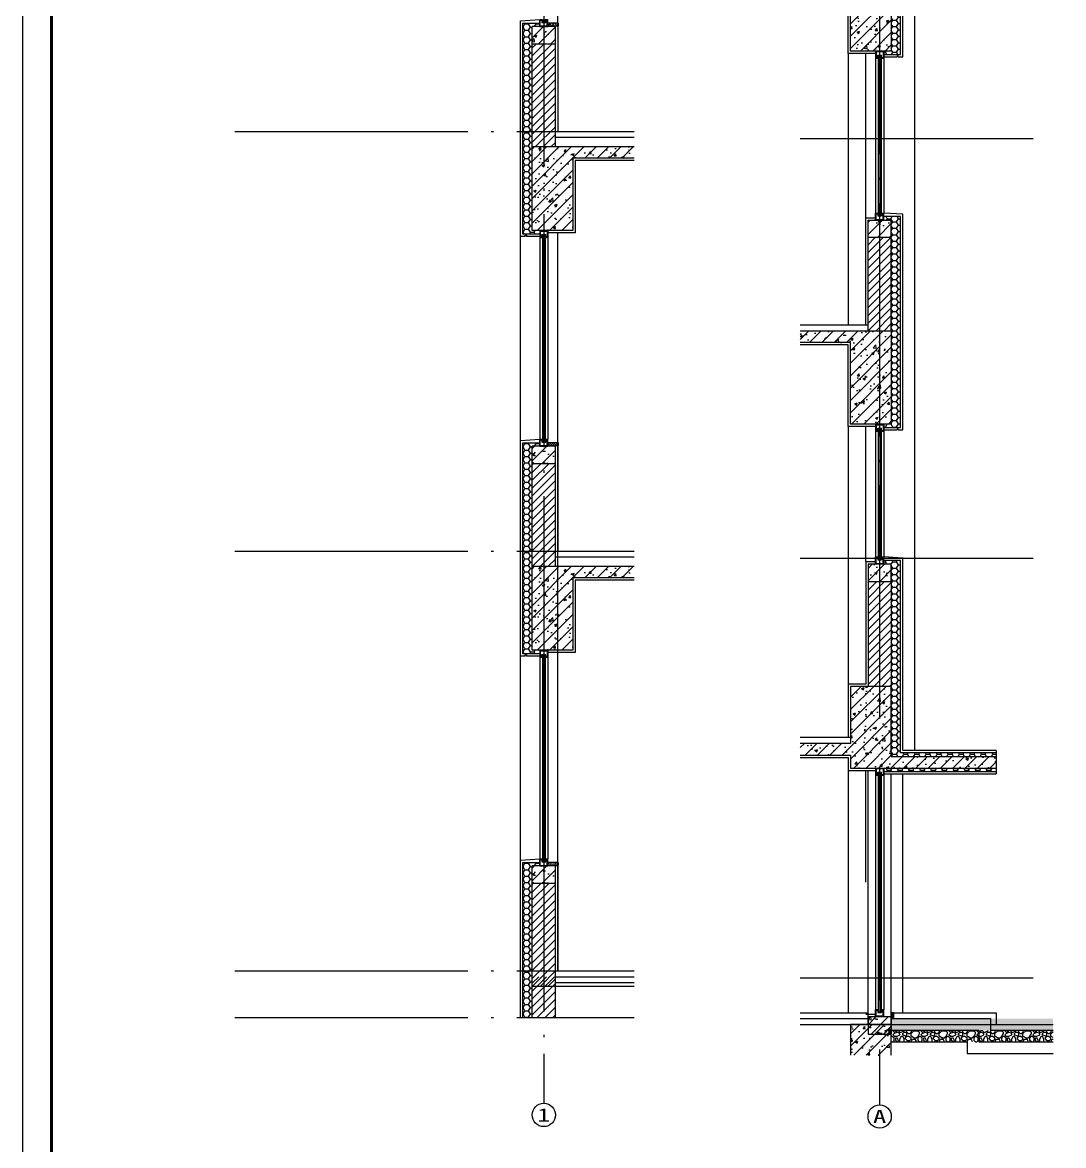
# Model space of a CAD drawing. Extents: x 39238 to 748440, y -374049 to 522939.
# Drawn here: x 718740 to 727673, y 216929 to 226562 of the extents above; entities that cross this region are included whole.
import ezdxf
from ezdxf.enums import TextEntityAlignment as Align

# ---------------------------------------------------------------- set-up
doc = ezdxf.new("R2010")
doc.units = 0
doc.header["$LTSCALE"] = 1000
doc.header["$MEASUREMENT"] = 0
doc.linetypes.add('DOTE', pattern=[2.42, 2, -0.2, 0.02, -0.2])
for name, color, linetype in [('AXIS', 3, 'Continuous'), ('AXIS_TEXT', 7, 'Continuous'), ('COLUMN', 9, 'Continuous'), ('DOTE', 1, 'DOTE'), ('Glass(玻璃)', 134, 'Continuous'), ('LINE_LOOK(看线)', 215, 'Continuous'), ('PUB_HATCH', 8, 'Continuous'), ('PUB_HATCH(详图填充)', 251, 'Continuous'), ('PUB_TITLE', 7, 'Continuous'), ('S_SURFACE(面层)', 62, 'Continuous'), ('Steel(金属)', 151, 'Continuous'), ('WALL', 2, 'Continuous'), ('大样粉刷线', 43, 'Continuous')]:
    doc.layers.add(name, color=color, linetype=linetype)
doc.styles.add('-宋体', font='', dxfattribs={"width": 0.8})
doc.styles.add('COMPLEX', font='COMPLEX')
doc.styles.get('-宋体').set_extended_font_data('SimSun')
pattern_1 = [(45, (853829.34, 383663.586), (-53.033009, 53.033009), []), (50, (853829.34, 383663.59), (215.17805, -18.82564), [22.5, -247.5]), (355, (853829.34, 383663.59), (-41.6254, 225.65764), [18, -198]), (100.4514, (853847.27, 383662.02), (173.55281, 206.83186), [19.12206, -210.34263]), (46.1842, (853829.34, 383723.59), (320.1723, -49.6557), [33.75, -371.25]), (96.6356, (853856.02, 383719.45), (280.3988, 292.23536), [28.6831, -315.5139]), (351.1842, (853829.34, 383723.6), (280.3986, 292.2356), [27, -297]), (21, (853859.34, 383708.59), (179.07212, -120.78567), [22.5, -247.5]), (326, (853859.34, 383708.59), (72.9946, 217.54501), [18, -198]), (71.4514, (853874.26, 383698.52), (252.06679, 96.75915), [19.12206, -210.34263]), (37.5, (853829.34, 383663.586), (3.647957, 99.868156), [0, -195.6, 0, -201, 0, -198.75]), (7.5, (853829.34, 383663.59), (78.92086, 118.323514), [0, -114.6, 0, -191.1, 0, -75.75]), (327.5, (853762.44, 383663.586), (160.14673, -6.76646), [0, -75, 0, -234, 0, -310.5]), (317.5, (853732.44, 383663.59), (174.95585, 30.03149), [0, -97.5, 0, -155.4, 0, -220.5])]
pattern_2 = [(45, (828220.775, 380425.61), (-53.03301, 53.03301), []), (50, (828220.78, 380425.61), (215.17805, -18.82564), [22.5, -247.5]), (355, (828220.78, 380425.6), (-41.6254, 225.65764), [18, -198]), (100.4514, (828238.7, 380424.04), (173.55281, 206.83186), [19.12206, -210.34263]), (46.1842, (828220.78, 380485.6), (320.1723, -49.6557), [33.75, -371.25]), (96.6356, (828247.46, 380481.47), (280.3988, 292.23536), [28.6831, -315.5139]), (351.1842, (828220.78, 380485.6), (280.3986, 292.2356), [27, -297]), (21, (828250.78, 380470.61), (179.07212, -120.78567), [22.5, -247.5]), (326, (828250.78, 380470.6), (72.9946, 217.54501), [18, -198]), (71.4514, (828265.7, 380460.55), (252.06679, 96.75915), [19.12206, -210.34263]), (37.5, (828220.775, 380425.61), (3.647957, 99.868156), [0, -195.6, 0, -201, 0, -198.75]), (7.5, (828220.78, 380425.61), (78.92086, 118.323514), [0, -114.6, 0, -191.1, 0, -75.75]), (327.5, (828153.875, 380425.61), (160.14673, -6.76646), [0, -75, 0, -234, 0, -310.5]), (317.5, (828123.88, 380425.61), (174.95585, 30.03149), [0, -97.5, 0, -155.4, 0, -220.5])]
pattern_3 = [(45, (828220.775, 380425.61), (-33.67596, 33.67596), [])]
pattern_4 = [(0, (828220.775, 380425.61), (47.625, 27.4963), [31.75, -63.5]), (120, (828220.775, 380425.61), (-47.6249943, 27.49631), [31.75, -63.5]), (60, (828220.775, 380425.61), (5.7e-06, 54.99261), [-63.5, 31.75])]

# ---------------------------------------------------------------- blocks, each defined once
blk = doc.blocks.new('A$C7CEB24DC')
at = {"layer": 'Steel(金属)'}
for p, q in [((-12, 60), (-35, 60)), ((-35, 0), (-35, 60)), ((35, 0), (-35, 0)), ((-17, 55), (-30, 55)), ((-30, 5), (-30, 55)), ((30, 5), (-30, 5)), ((-17, 55), (-17, 35)), ((17, 35), (-17, 35)), ((-12, 60), (-12, 40)), ((12, 40), (-12, 40)), ((12, 60), (12, 40)), ((35, 60), (12, 60)), ((17, 55), (17, 35)), ((30, 55), (17, 55)), ((30, 5), (30, 55)), ((35, 0), (35, 60))]:
    blk.add_line(p, q, dxfattribs=at)
blk = doc.blocks.new('dfgrzsr')
at = {"layer": 'PUB_HATCH(详图填充)'}
h = blk.add_hatch(dxfattribs=at)
h.set_pattern_fill('天然石材', color=256, scale=5, style=0)
h.set_pattern_definition([(45, (15, 8.976), (-17.6776766, 17.6776766), []), (45, (23.694, 0), (-17.6776766, 17.6776766), [9.868425, -5.6391])])
h.paths.add_polyline_path([(238306.6, -446659, 0.414214), (238311.6, -446654), (238311.6, -446639, 0.414214), (238306.6, -446634), (238221.6, -446634), (238221.6, -446659)])
at = {"layer": 'WALL'}
for p, q in [((238306.6, -446634), (238221.6, -446634)), ((238221.6, -446634), (238221.6, -446659)), ((238221.6, -446659), (238306.6, -446659)), ((238311.6, -446654), (238311.6, -446639))]:
    blk.add_line(p, q, dxfattribs=at)
for centre, start, end in [((238306.6, -446639), 0, 90), ((238306.6, -446654), 270, 0)]:
    blk.add_arc(centre, 5, start, end, dxfattribs=at)
blk = doc.blocks.new('_AXISO')
blk.add_circle((0, 0), 0.5)
at = {"layer": 'AXIS_TEXT', "style": 'COMPLEX', "width": 1.041667}
blk.add_attdef('A', text='', height=0.56, dxfattribs=at).set_placement((-0.25, -0.28), (0.25, -0.28), align=Align.FIT)

msp = doc.modelspace()

# ---------------------------------------------------------------- hatches: boundary and pattern name
at = {"layer": 'PUB_HATCH'}
msp.add_hatch(color=256, dxfattribs=at).paths.add_polyline_path([(726215.3, 218017.1), (726215.3, 218067.1), (726195.3, 218067.1), (726195.3, 218017.1)])
at = {"layer": 'PUB_HATCH(详图填充)'}
h = msp.add_hatch(dxfattribs=at)
h.set_pattern_fill('HONEY', color=256, scale=20, style=0)
h.set_pattern_definition([(0, (828220.775, 379625.61), (47.625, 27.4963), [31.75, -63.5]), (120, (828220.775, 379625.61), (-47.6249943, 27.49631), [31.75, -63.5]), (60, (828220.775, 379625.61), (5.7e-06, 54.99261), [-63.5, 31.75])])
h.paths.add_polyline_path([(726195.3, 227117.1), (726195.3, 226317.1), (726130.3, 226317.1), (726130.3, 226287.1), (726275.3, 226287.1), (726275.3, 228097.1), (726130.3, 228097.1), (726130.3, 228067.1), (726195.3, 228067.1), (726195.3, 227917.1)])
h = msp.add_hatch(dxfattribs=at)
h.set_pattern_fill('钢筋混凝土', color=256, scale=30, style=0)
h.set_pattern_definition([(45, (828220.775, 379625.61), (-53.03301, 53.03301), []), (50, (828220.78, 379625.61), (215.17805, -18.82564), [22.5, -247.5]), (355, (828220.78, 379625.6), (-41.6254, 225.65764), [18, -198]), (100.4514, (828238.7, 379624.04), (173.55281, 206.83186), [19.12206, -210.34263]), (46.1842, (828220.78, 379685.6), (320.1723, -49.6557), [33.75, -371.25]), (96.6356, (828247.46, 379681.47), (280.3988, 292.23536), [28.6831, -315.5139]), (351.1842, (828220.78, 379685.6), (280.3986, 292.2356), [27, -297]), (21, (828250.78, 379670.61), (179.07212, -120.78567), [22.5, -247.5]), (326, (828250.78, 379670.6), (72.9946, 217.54501), [18, -198]), (71.4514, (828265.7, 379660.55), (252.0668, 96.75915), [19.12206, -210.34263]), (37.5, (828220.775, 379625.61), (3.647957, 99.868156), [0, -195.6, 0, -201, 0, -198.75]), (7.5, (828220.78, 379625.61), (78.92086, 118.323514), [0, -114.6, 0, -191.1, 0, -75.75]), (327.5, (828153.875, 379625.61), (160.14673, -6.76646), [0, -75, 0, -234, 0, -310.5]), (317.5, (828123.88, 379625.61), (174.95585, 30.0315), [0, -97.5, 0, -155.4, 0, -220.5])])
h.paths.add_polyline_path([(726195.3, 227117.1), (725413.3, 227117.1), (725413.3, 227017.1), (725845.3, 227017.1), (725845.3, 226317.1), (726195.3, 226317.1)])
h = msp.add_hatch(dxfattribs=at)
h.set_pattern_fill('HONEY', color=256, scale=20, style=0)
h.set_pattern_definition([(0, (853829.34, 383663.586), (47.625, 27.4963), [31.75, -63.5]), (120, (853829.34, 383663.586), (-47.6249943, 27.49631), [31.75, -63.5]), (60, (853829.34, 383663.586), (5.7e-06, 54.99261), [-63.5, 31.75])])
h.paths.add_polyline_path([(723113.4, 225497.1), (723113.4, 225627.1), (723033.4, 225627.1), (723033.4, 224747.1), (723178.4, 224747.1), (723178.4, 224777.1), (723113.4, 224777.1)])
h.paths.add_polyline_path([(723113.4, 226377.1), (723113.4, 226527.1), (723178.4, 226527.1), (723178.4, 226557.1), (723033.4, 226557.1), (723033.4, 225627.1), (723113.4, 225627.1)])
h = msp.add_hatch(dxfattribs=at)
h.set_pattern_fill('钢筋混凝土', color=256, scale=30, style=0)
h.set_pattern_definition(pattern_1)
h.paths.add_polyline_path([(723213.4, 226527.1), (723178.4, 226527.1), (723113.4, 226527.1), (723113.4, 226377.1), (723213.4, 226377.1)])
h.paths.add_polyline_path([(723313.4, 226527.1), (723248.4, 226527.1), (723213.4, 226527.1), (723213.4, 226377.1), (723313.4, 226377.1)])
h = msp.add_hatch(dxfattribs=at)
h.set_pattern_fill('ANSI31', color=256, scale=30, style=0)
h.set_pattern_definition([(45, (853829.34, 383663.586), (-33.67596, 33.67596), [])])
h.paths.add_polyline_path([(723313.4, 225627.1), (723213.4, 225627.1), (723213.4, 225497.1), (723313.4, 225497.1)])
h.paths.add_polyline_path([(723213.4, 225627.1), (723113.4, 225627.1), (723113.4, 225497.1), (723213.4, 225497.1)])
h.paths.add_polyline_path([(723213.4, 226377.1), (723113.4, 226377.1), (723113.4, 225627.1), (723213.4, 225627.1)])
h.paths.add_polyline_path([(723313.4, 226377.1), (723213.4, 226377.1), (723213.4, 225627.1), (723313.4, 225627.1)])
h = msp.add_hatch(dxfattribs=at)
h.set_pattern_fill('钢筋混凝土', color=256, scale=30, style=0)
h.set_pattern_definition(pattern_1)
h.paths.add_polyline_path([(723213.4, 224777.1), (723463.4, 224777.1), (723463.4, 225397.1), (723987.5, 225397.1), (723987.5, 225497.1), (723213.4, 225497.1)])
h.paths.add_polyline_path([(723213.4, 225497.1), (723113.4, 225497.1), (723113.4, 224777.1), (723213.4, 224777.1)])
h = msp.add_hatch(dxfattribs=at)
h.set_pattern_fill('钢筋混凝土', color=256, scale=30, style=0)
h.set_pattern_definition(pattern_2)
h.paths.add_polyline_path([(726095.3, 224867.1), (725995.3, 224867.1), (725995.3, 224717.1), (726095.3, 224717.1)])
h.paths.add_polyline_path([(726195.3, 224867.1), (726095.3, 224867.1), (726095.3, 224717.1), (726195.3, 224717.1)])
h = msp.add_hatch(dxfattribs=at)
h.set_pattern_fill('HONEY', color=256, scale=20, style=0)
h.set_pattern_definition(pattern_4)
h.paths.add_polyline_path([(726195.3, 223917.1), (726195.3, 223117.1), (726130.3, 223117.1), (726130.3, 223087.1), (726275.3, 223087.1), (726275.3, 224897.1), (726130.3, 224897.1), (726130.3, 224867.1), (726195.3, 224867.1), (726195.3, 224717.1)])
h = msp.add_hatch(dxfattribs=at)
h.set_pattern_fill('ANSI31', color=256, scale=30, style=0)
h.set_pattern_definition(pattern_3)
h.paths.add_polyline_path([(726095.3, 223917.1), (726195.3, 223917.1), (726195.3, 224717.1), (726095.3, 224717.1)])
h.paths.add_polyline_path([(726095.3, 224717.1), (725995.3, 224717.1), (725995.3, 223917.1), (726095.3, 223917.1)])
h = msp.add_hatch(dxfattribs=at)
h.set_pattern_fill('钢筋混凝土', color=256, scale=30, style=0)
h.set_pattern_definition(pattern_2)
h.paths.add_polyline_path([(726195.3, 223917.1), (725413.3, 223917.1), (725413.3, 223817.1), (725845.3, 223817.1), (725845.3, 223117.1), (726195.3, 223117.1)])
h = msp.add_hatch(dxfattribs=at)
h.set_pattern_fill('HONEY', color=256, scale=20, style=0)
h.set_pattern_definition([(0, (853829.34, 380063.586), (47.625, 27.4963), [31.75, -63.5]), (120, (853829.34, 380063.586), (-47.6249943, 27.49631), [31.75, -63.5]), (60, (853829.34, 380063.586), (5.7e-06, 54.99261), [-63.5, 31.75])])
h.paths.add_polyline_path([(723113.4, 221897.1), (723113.4, 222027.1), (723033.4, 222027.1), (723033.4, 221147.1), (723178.4, 221147.1), (723178.4, 221177.1), (723113.4, 221177.1)])
h.paths.add_polyline_path([(723113.4, 222777.1), (723113.4, 222927.1), (723178.4, 222927.1), (723178.4, 222957.1), (723033.4, 222957.1), (723033.4, 222027.1), (723113.4, 222027.1)])
h = msp.add_hatch(dxfattribs=at)
h.set_pattern_fill('钢筋混凝土', color=256, scale=30, style=0)
h.set_pattern_definition([(45, (853829.34, 384063.586), (-53.033009, 53.033009), []), (50, (853829.34, 384063.59), (215.17805, -18.82564), [22.5, -247.5]), (355, (853829.34, 384063.59), (-41.6254, 225.65764), [18, -198]), (100.4514, (853847.27, 384062.02), (173.55281, 206.83186), [19.12206, -210.34263]), (46.1842, (853829.34, 384123.59), (320.1723, -49.6557), [33.75, -371.25]), (96.6356, (853856.02, 384119.45), (280.3988, 292.23536), [28.6831, -315.5139]), (351.1842, (853829.34, 384123.6), (280.3986, 292.2356), [27, -297]), (21, (853859.34, 384108.59), (179.07212, -120.78567), [22.5, -247.5]), (326, (853859.34, 384108.59), (72.9946, 217.54501), [18, -198]), (71.4514, (853874.26, 384098.52), (252.06679, 96.75915), [19.12206, -210.34263]), (37.5, (853829.34, 384063.586), (3.647957, 99.868156), [0, -195.6, 0, -201, 0, -198.75]), (7.5, (853829.34, 384063.59), (78.92086, 118.323514), [0, -114.6, 0, -191.1, 0, -75.75]), (327.5, (853762.44, 384063.586), (160.14673, -6.76646), [0, -75, 0, -234, 0, -310.5]), (317.5, (853732.44, 384063.59), (174.95585, 30.03149), [0, -97.5, 0, -155.4, 0, -220.5])])
h.paths.add_polyline_path([(723213.4, 222927.1), (723178.4, 222927.1), (723113.4, 222927.1), (723113.4, 222777.1), (723213.4, 222777.1)])
h.paths.add_polyline_path([(723213.4, 222777.1), (723313.4, 222777.1), (723313.4, 222927.1), (723248.4, 222927.1), (723213.4, 222927.1)])
h = msp.add_hatch(dxfattribs=at)
h.set_pattern_fill('ANSI31', color=256, scale=30, style=0)
h.set_pattern_definition([(45, (853829.34, 384063.586), (-33.67596, 33.67596), [])])
h.paths.add_polyline_path([(723113.4, 222027.1), (723213.4, 222027.1), (723213.4, 222777.1), (723113.4, 222777.1)])
h.paths.add_polyline_path([(723313.4, 222777.1), (723213.4, 222777.1), (723213.4, 222027.1), (723313.4, 222027.1)])
h.paths.add_polyline_path([(723313.4, 221897.1), (723313.4, 222027.1), (723213.4, 222027.1), (723213.4, 221897.1)])
h.paths.add_polyline_path([(723213.4, 222027.1), (723113.4, 222027.1), (723113.4, 221897.1), (723213.4, 221897.1)])
h = msp.add_hatch(dxfattribs=at)
h.set_pattern_fill('钢筋混凝土', color=256, scale=30, style=0)
h.set_pattern_definition([(45, (853829.34, 380063.586), (-53.033009, 53.033009), []), (50, (853829.34, 380063.59), (215.17805, -18.82564), [22.5, -247.5]), (355, (853829.34, 380063.59), (-41.6254, 225.65764), [18, -198]), (100.4514, (853847.27, 380062.02), (173.55281, 206.83186), [19.12206, -210.34263]), (46.1842, (853829.34, 380123.59), (320.1723, -49.6557), [33.75, -371.25]), (96.6356, (853856.02, 380119.45), (280.3988, 292.23536), [28.6831, -315.5139]), (351.1842, (853829.34, 380123.6), (280.3986, 292.2356), [27, -297]), (21, (853859.34, 380108.59), (179.07212, -120.78567), [22.5, -247.5]), (326, (853859.34, 380108.59), (72.9946, 217.54501), [18, -198]), (71.4514, (853874.26, 380098.52), (252.06679, 96.75915), [19.12206, -210.34263]), (37.5, (853829.34, 380063.586), (3.647957, 99.868156), [0, -195.6, 0, -201, 0, -198.75]), (7.5, (853829.34, 380063.59), (78.92086, 118.323514), [0, -114.6, 0, -191.1, 0, -75.75]), (327.5, (853762.44, 380063.586), (160.14673, -6.76646), [0, -75, 0, -234, 0, -310.5]), (317.5, (853732.44, 380063.59), (174.95585, 30.03149), [0, -97.5, 0, -155.4, 0, -220.5])])
h.paths.add_polyline_path([(723213.4, 221177.1), (723463.4, 221177.1), (723463.4, 221797.1), (723987.5, 221797.1), (723987.5, 221897.1), (723213.4, 221897.1)])
h.paths.add_polyline_path([(723213.4, 221897.1), (723113.4, 221897.1), (723113.4, 221177.1), (723213.4, 221177.1)])
h = msp.add_hatch(dxfattribs=at)
h.set_pattern_fill('钢筋混凝土', color=256, scale=30, style=0)
h.set_pattern_definition(pattern_2)
h.paths.add_polyline_path([(725995.3, 221767.1), (726095.3, 221767.1), (726095.3, 221917.1), (725995.3, 221917.1)])
h.paths.add_polyline_path([(726095.3, 221767.1), (726195.3, 221767.1), (726195.3, 221917.1), (726095.3, 221917.1)])
h = msp.add_hatch(dxfattribs=at)
h.set_pattern_fill('HONEY', color=256, scale=20, style=0)
h.set_pattern_definition(pattern_4)
h.paths.add_polyline_path([(727095.3, 220137.1), (727095.3, 220167.1), (726130.3, 220167.1), (726130.3, 220137.1)])
h.paths.add_polyline_path([(727095.3, 220267.1), (727095.3, 220297.1), (726275.3, 220297.1), (726275.3, 221947.1), (726130.3, 221947.1), (726130.3, 221917.1), (726195.3, 221917.1), (726195.3, 220267.1)])
h = msp.add_hatch(dxfattribs=at)
h.set_pattern_fill('ANSI31', color=256, scale=30, style=0)
h.set_pattern_definition(pattern_3)
h.paths.add_polyline_path([(726095.3, 221767.1), (725995.3, 221767.1), (725995.3, 220867.1), (726095.3, 220867.1)])
h.paths.add_polyline_path([(726195.3, 221767.1), (726095.3, 221767.1), (726095.3, 220867.1), (726195.3, 220867.1)])
h = msp.add_hatch(dxfattribs=at)
h.set_pattern_fill('钢筋混凝土', color=256, scale=30, style=0)
h.set_pattern_definition(pattern_2)
h.paths.add_polyline_path([(727095.3, 220167.1), (727095.3, 220267.1), (726195.3, 220267.1), (726195.3, 220867.1), (725845.3, 220867.1), (725845.3, 220378.6), (725413.3, 220378.6), (725413.3, 220278.6), (725845.3, 220278.6), (725845.3, 220167.1)])
h = msp.add_hatch(dxfattribs=at)
h.set_pattern_fill('HONEY', color=256, scale=20, style=0)
h.set_pattern_definition([(0, (853829.34, 376463.586), (47.625, 27.4963), [31.75, -63.5]), (120, (853829.34, 376463.586), (-47.6249943, 27.49631), [31.75, -63.5]), (60, (853829.34, 376463.586), (5.7e-06, 54.99261), [-63.5, 31.75])])
h.paths.add_polyline_path([(723113.4, 219177.1), (723113.4, 219327.1), (723178.4, 219327.1), (723178.4, 219357.1), (723033.4, 219357.1), (723033.4, 218427.1), (723113.4, 218427.1)])
h.paths.add_polyline_path([(723033.4, 218027.1), (723113.4, 218027.1), (723113.4, 218427.1), (723033.4, 218427.1)])
h = msp.add_hatch(dxfattribs=at)
h.set_pattern_fill('钢筋混凝土', color=256, scale=30, style=0)
h.set_pattern_definition([(45, (853829.34, 380463.586), (-53.033009, 53.033009), []), (50, (853829.34, 380463.59), (215.17805, -18.82564), [22.5, -247.5]), (355, (853829.34, 380463.59), (-41.6254, 225.65764), [18, -198]), (100.4514, (853847.27, 380462.02), (173.55281, 206.83186), [19.12206, -210.34263]), (46.1842, (853829.34, 380523.59), (320.1723, -49.6557), [33.75, -371.25]), (96.6356, (853856.02, 380519.45), (280.3988, 292.23536), [28.6831, -315.5139]), (351.1842, (853829.34, 380523.6), (280.3986, 292.2356), [27, -297]), (21, (853859.34, 380508.59), (179.07212, -120.78567), [22.5, -247.5]), (326, (853859.34, 380508.59), (72.9946, 217.54501), [18, -198]), (71.4514, (853874.26, 380498.52), (252.06679, 96.75915), [19.12206, -210.34263]), (37.5, (853829.34, 380463.586), (3.647957, 99.868156), [0, -195.6, 0, -201, 0, -198.75]), (7.5, (853829.34, 380463.59), (78.92086, 118.323514), [0, -114.6, 0, -191.1, 0, -75.75]), (327.5, (853762.44, 380463.586), (160.14673, -6.76646), [0, -75, 0, -234, 0, -310.5]), (317.5, (853732.44, 380463.59), (174.95585, 30.03149), [0, -97.5, 0, -155.4, 0, -220.5])])
h.paths.add_polyline_path([(723213.4, 219327.1), (723178.4, 219327.1), (723113.4, 219327.1), (723113.4, 219177.1), (723213.4, 219177.1)])
h.paths.add_polyline_path([(723213.4, 219177.1), (723313.4, 219177.1), (723313.4, 219327.1), (723248.4, 219327.1), (723213.4, 219327.1)])
h = msp.add_hatch(dxfattribs=at)
h.set_pattern_fill('ANSI31', color=256, scale=30, style=0)
h.set_pattern_definition([(45, (853829.34, 380463.586), (-33.67596, 33.67596), [])])
h.paths.add_polyline_path([(723113.4, 218427.1), (723213.4, 218427.1), (723213.4, 219177.1), (723113.4, 219177.1)])
h.paths.add_polyline_path([(723313.4, 219177.1), (723213.4, 219177.1), (723213.4, 218427.1), (723313.4, 218427.1)])
h.paths.add_polyline_path([(723313.4, 218297.1), (723313.4, 218427.1), (723213.4, 218427.1), (723213.4, 218297.1)])
h.paths.add_polyline_path([(723213.4, 218427.1), (723113.4, 218427.1), (723113.4, 218297.1), (723213.4, 218297.1)])
h = msp.add_hatch(dxfattribs=at)
h.set_pattern_fill('ANSI31', color=256, scale=30, style=0)
h.set_pattern_definition([(45, (853829.34, 384463.586), (-33.67596, 33.67596), [])])
h.paths.add_polyline_path([(723113.4, 218027.1), (723213.4, 218027.1), (723213.4, 218377.1), (723113.4, 218377.1)])
h.paths.add_polyline_path([(723213.4, 218027.1), (723313.4, 218027.1), (723313.4, 218377.1), (723213.4, 218377.1)])
h = msp.add_hatch(dxfattribs=at)
h.set_pattern_fill('钢筋混凝土', color=256, scale=30, style=0)
h.set_pattern_definition([(45, (828220.775, 379693.6), (-53.03301, 53.03301), []), (50, (828220.78, 379693.6), (215.17805, -18.82564), [22.5, -247.5]), (355, (828220.78, 379693.6), (-41.6254, 225.65764), [18, -198]), (100.4514, (828238.7, 379692.03), (173.55281, 206.83186), [19.12206, -210.34263]), (46.1842, (828220.78, 379753.6), (320.1723, -49.6557), [33.75, -371.25]), (96.6356, (828247.46, 379749.46), (280.3988, 292.23536), [28.6831, -315.5139]), (351.1842, (828220.78, 379753.6), (280.3986, 292.2356), [27, -297]), (21, (828250.78, 379738.6), (179.07212, -120.78567), [22.5, -247.5]), (326, (828250.78, 379738.6), (72.9946, 217.54501), [18, -198]), (71.4514, (828265.7, 379728.53), (252.06679, 96.75915), [19.12206, -210.34263]), (37.5, (828220.775, 379693.6), (3.647957, 99.868156), [0, -195.6, 0, -201, 0, -198.75]), (7.5, (828220.78, 379693.6), (78.92086, 118.323514), [0, -114.6, 0, -191.1, 0, -75.75]), (327.5, (828153.875, 379693.6), (160.14673, -6.76646), [0, -75, 0, -234, 0, -310.5]), (317.5, (828123.88, 379693.6), (174.95585, 30.03149), [0, -97.5, 0, -155.4, 0, -220.5])])
h.paths.add_polyline_path([(726095.3, 218035.1), (725995.3, 218035.1), (725995.3, 217885.1), (726095.3, 217885.1)])
h.paths.add_polyline_path([(726095.3, 217885.1), (726195.3, 217885.1), (726195.3, 218035.1), (726095.3, 218035.1)])
h = msp.add_hatch(dxfattribs=at)
h.set_pattern_fill('混凝土', color=256, scale=5, style=0)
h.set_pattern_definition([(50, (828220.775, 380825.61), (35.863009, -3.1376067), [3.75, -41.25]), (355, (828220.775, 380825.61), (-6.937567, 37.609607), [3, -33]), (100.4514, (828223.764, 380825.35), (28.925469, 34.471977), [3.1870095, -35.0571056]), (46.1842, (828220.775, 380835.61), (53.362052, -8.275951), [5.625, -61.875]), (96.6356, (828225.22, 380834.92), (46.733135, 48.705894), [4.780514, -52.58565]), (351.1842, (828220.775, 380835.61), (46.733097, 48.70593), [4.5, -49.5]), (21, (828225.775, 380833.11), (29.8453526, -20.1309445), [3.75, -41.25]), (326, (828225.775, 380833.11), (12.1657666, 36.257502), [3, -33]), (71.4514, (828228.262, 380831.433), (42.0111314, 16.126525), [3.1870095, -35.0571056]), (37.5, (828220.775, 380825.611), (0.6079928, 16.6446927), [0, -32.6, 0, -33.5, 0, -33.125]), (7.5, (828220.775, 380825.61), (13.1534769, 19.7205856), [0, -19.1, 0, -31.85, 0, -12.625]), (327.5, (828209.625, 380825.611), (26.6911218, -1.1277436), [0, -12.5, 0, -39, 0, -51.75]), (317.5, (828204.625, 380825.61), (29.1593085, 5.005249), [0, -16.25, 0, -25.9, 0, -36.75])])
h.paths.add_polyline_path([(727582.9, 217917.1), (727582.9, 218017.1), (726195.3, 218017.1), (726195.3, 217917.1)])
h = msp.add_hatch(dxfattribs=at)
h.set_pattern_fill('钢筋混凝土', color=256, scale=30, style=0)
h.set_pattern_definition([(45, (828220.775, 380825.61), (-53.03301, 53.03301), []), (50, (828220.78, 380825.61), (215.17805, -18.82564), [22.5, -247.5]), (355, (828220.78, 380825.6), (-41.6254, 225.65764), [18, -198]), (100.4514, (828238.7, 380824.04), (173.55281, 206.83186), [19.12206, -210.34263]), (46.1842, (828220.78, 380885.6), (320.1723, -49.6557), [33.75, -371.25]), (96.6356, (828247.46, 380881.47), (280.3988, 292.23536), [28.6831, -315.5139]), (351.1842, (828220.78, 380885.6), (280.3986, 292.2356), [27, -297]), (21, (828250.78, 380870.61), (179.07212, -120.78567), [22.5, -247.5]), (326, (828250.78, 380870.6), (72.9946, 217.54501), [18, -198]), (71.4514, (828265.7, 380860.55), (252.06679, 96.75915), [19.12206, -210.34263]), (37.5, (828220.775, 380825.61), (3.647957, 99.868156), [0, -195.6, 0, -201, 0, -198.75]), (7.5, (828220.78, 380825.61), (78.92086, 118.323514), [0, -114.6, 0, -191.1, 0, -75.75]), (327.5, (828153.875, 380825.61), (160.14673, -6.76646), [0, -75, 0, -234, 0, -310.5]), (317.5, (828123.88, 380825.61), (174.95585, 30.03149), [0, -97.5, 0, -155.4, 0, -220.5])])
h.paths.add_polyline_path([(726195.3, 217703.1), (726195.3, 217967.1), (725845.3, 217967.1), (725845.3, 217703.1)])
h = msp.add_hatch(dxfattribs=at)
h.set_pattern_fill('砾石铺砌', color=256, scale=30, style=0)
h.set_pattern_definition([(0, (828220.78, 380825.6), (240, 240), [24, -36, 12, -36, 12, -120]), (0, (828340.78, 380849.6), (240, 240), [12, -228]), (0, (828268.78, 380861.6), (240, 240), [12, -24, 12, -192]), (0, (828388.78, 380873.6), (240, 240), [24, -216]), (0, (828412.78, 380885.6), (240, 240), [12, -228]), (0, (828340.78, 380909.6), (240, 240), [24, -216]), (0, (828220.78, 380921.6), (240, 240), [12, -24, 12, -60, 36, -96]), (0, (828388.78, 380945.6), (240, 240), [24, -216]), (0, (828244.78, 380957.6), (240, 240), [24, -12, 12, -96, 12, -84]), (0, (828232.78, 380969.6), (240, 240), [12, -228]), (0, (828316.78, 380981.6), (240, 240), [12, -12, 12, -204]), (0, (828280.78, 380993.6), (240, 240), [12, -228]), (0, (828436.78, 381005.6), (240, 240), [12, -228]), (0, (828328.78, 381017.6), (240, 240), [12, -96, 12, -120]), (0, (828328.78, 381029.6), (240, 240), [24, -216]), (0, (828376.78, 381041.6), (240, 240), [24, -216]), (0, (828232.78, 381053.6), (240, 240), [12, -144, 24, -60]), (90, (828220.78, 380933.6), (-240, 240), [48, -48, 24, -120]), (90, (828232.78, 380933.6), (-240, 240), [12, -84, 24, -120]), (90, (828244.78, 380873.6), (-240, 240), [36, -204]), (90, (828256.78, 380873.6), (-240, 240), [24, -216]), (90, (828268.78, 380837.6), (-240, 240), [12, -144, 12, -12, 24, -36]), (90, (828292.78, 380837.6), (-240, 240), [12, -84, 12, -132]), (90, (828304.78, 380933.6), (-240, 240), [24, -36, 12, -12, 24, -132]), (90, (828316.78, 380885.6), (-240, 240), [24, -132, 12, -72]), (90, (828328.78, 380837.6), (-240, 240), [12, -12, 24, -192]), (90, (828352.78, 380993.6), (-240, 240), [12, -228]), (90, (828364.78, 380993.6), (-240, 240), [24, -24, 12, -12, 24, -144]), (90, (828376.78, 380885.6), (-240, 240), [12, -12, 12, -24, 12, -168]), (90, (828412.78, 380969.6), (-240, 240), [48, -192]), (90, (828424.78, 380945.6), (-240, 240), [48, -36, 24, -132]), (90, (828436.78, 380849.6), (-240, 240), [12, -36, 24, -168]), (90, (828448.78, 380873.6), (-240, 240), [36, -204]), (45, (828316.78, 380825.61), (1e-14, 240), [16.9704, -322.44084]), (45, (828448.78, 380837.61), (1e-14, 240), [16.9704, -288.50005, 16.9704, -16.9704]), (45, (828292.78, 380849.61), (1e-14, 240), [16.9704, -135.7632, 16.9704, -169.70725]), (45, (828352.78, 380849.61), (1e-14, 240), [16.9704, -271.52965, 16.9704, -33.9408]), (45, (828364.78, 380849.61), (1e-14, 240), [33.9408, -135.7632, 33.9408, -135.76645]), (45, (828304.78, 380873.61), (0.00115, 239.99885), [16.968, -152.736, 16.968, -16.968, 16.968, -118.80325]), (45, (828424.78, 380885.61), (1e-14, 240), [16.9704, -16.9704, 16.9704, -288.50005]), (45, (828256.78, 380897.61), (0.00115, 239.99885), [16.9704, -203.6448, 16.9704, -101.82565]), (45, (828448.78, 380921.61), (0.00115, 239.99885), [16.968, -16.968, 16.968, -67.8816, 16.968, -203.65765]), (45, (828304.78, 380957.61), (1e-14, 240), [16.9704, -322.44084]), (45, (828244.78, 380969.61), (1e-14, 240), [33.94104, -305.4702]), (45, (828220.78, 380993.61), (1e-14, 240), [16.9704, -16.9704, 16.9704, -288.50005]), (45, (828352.78, 381029.61), (1e-14, 240), [16.9704, -322.44084]), (45, (828424.78, 381053.61), (1e-14, 240), [16.9704, -322.44084]), (135, (828328.78, 380849.61), (-8e-07, 240), [16.9704, -322.44084]), (135, (828340.78, 380849.61), (-8e-07, 240), [16.9704, -322.44084]), (135, (828268.78, 380861.61), (-8e-07, 240), [16.9704, -67.8816, 33.9408, -220.61845]), (135, (828220.78, 380861.61), (-8e-07, 240), [16.9704, -322.44084]), (135, (828376.78, 380897.61), (-8e-07, 240), [16.9704, -135.7645, 16.9704, -169.70596]), (135, (828388.78, 380897.61), (-0.00115, 239.99885), [16.968, -101.832, 16.968, -101.808, 16.968, -84.86725]), (135, (828244.78, 380909.61), (-0.00115, 239.99885), [16.9704, -322.44084]), (135, (828436.78, 380921.61), (-0.00115, 239.99885), [33.936, -84.852, 16.968, -16.968, 16.968, -169.71925]), (135, (828280.78, 380957.61), (-8e-07, 240), [16.9704, -322.44084]), (135, (828376.78, 380957.61), (-8e-07, 240), [33.94104, -305.4702]), (135, (828388.78, 380957.61), (-8e-07, 240), [16.9704, -322.44084]), (135, (828316.78, 380981.61), (-8e-07, 240), [16.9704, -322.44084]), (135, (828244.78, 381017.61), (-8e-07, 240), [16.9704, -322.44084]), (135, (828436.78, 381017.61), (-8e-07, 240), [16.9704, -322.44084]), (26.56505, (828244.78, 380825.61), (240, 2e-06), [26.832, -509.8243]), (26.56505, (828220.78, 380849.61), (240, 2e-06), [26.832, -509.8243]), (26.56505, (828220.78, 380861.61), (240, 2e-06), [26.832, -509.8243]), (26.56505, (828280.78, 380861.61), (240, 2e-06), [26.832, -509.8243]), (26.56505, (828268.78, 380909.61), (240, 2e-06), [26.832, -509.8243]), (26.56505, (828268.78, 380921.61), (240, 2e-06), [26.832, -509.8243]), (26.56505, (828316.78, 380969.61), (240, 2e-06), [26.832, -509.8243]), (26.56505, (828328.78, 380981.61), (240, 2e-06), [26.832, -509.8243]), (26.56505, (828232.78, 381005.61), (240, 2e-06), [26.832, -509.8243]), (26.56505, (828304.78, 381005.61), (240, 2e-06), [26.832, -509.8243]), (63.43495, (828424.78, 380825.61), (1e-08, 240), [26.832, -509.8243]), (63.43495, (828364.78, 380861.61), (1e-08, 240), [26.832, -509.8243]), (63.43495, (828328.78, 380885.61), (1e-08, 240), [26.832, -509.8243]), (63.43495, (828364.78, 380921.61), (1e-08, 240), [26.832, -509.8243]), (63.43495, (828376.78, 380921.61), (1e-08, 240), [26.832, -509.8243]), (63.43495, (828292.78, 380957.61), (1e-08, 240), [26.832, -509.8243]), (63.43495, (828268.78, 380969.61), (1e-08, 240), [26.832, -509.8243]), (63.43495, (828364.78, 381017.61), (1e-08, 240), [26.832, -509.8243]), (63.43495, (828268.78, 381041.61), (1e-08, 240), [26.832, -509.8243]), (116.56505, (828232.78, 380969.61), (-2e-06, 240), [26.832, -509.8243]), (116.56505, (828376.78, 380969.61), (-2e-06, 240), [26.832, -509.8243]), (116.56505, (828220.78, 380981.61), (-2e-06, 240), [26.832, -509.8243]), (116.56505, (828412.78, 381017.61), (-2e-06, 240), [26.832, -509.8243]), (116.56505, (828256.78, 381029.61), (-2e-06, 240), [26.832, -509.8243]), (116.56505, (828304.78, 381041.61), (-2e-06, 240), [26.832, -509.8243]), (153.43495, (828316.78, 380825.61), (-240, 1e-07), [26.832, -509.8243]), (153.43495, (828268.78, 380849.61), (-240, 1e-07), [26.832, -509.8243]), (153.43495, (828436.78, 380861.61), (-240, 1e-07), [26.832, -509.8243]), (153.43495, (828412.78, 380885.61), (-240, 1e-07), [26.832, -509.8243]), (153.43495, (828316.78, 380909.61), (-240, 1e-07), [26.832, -509.8243]), (153.43495, (828256.78, 380921.61), (-240, 1e-07), [26.832, -509.8243]), (153.43495, (828328.78, 380921.61), (-240, 1e-07), [26.832, -509.8243]), (153.43495, (828292.78, 380945.61), (-240, 1e-07), [26.832, -509.8243]), (153.43495, (828292.78, 381005.61), (-240, 1e-07), [26.832, -509.8243]), (153.43495, (828220.78, 381053.61), (-240, 1e-07), [26.832, -509.8243]), (153.43495, (828364.78, 381053.61), (-240, 1e-07), [26.832, -509.8243]), (153.43495, (828388.78, 381053.61), (-240, 1e-07), [26.832, -509.8243])])
h.paths.add_polyline_path([(727582.9, 217817.1), (727582.9, 217917.1), (726195.3, 217917.1), (726195.3, 217817.1)])

# ---------------------------------------------------------------- linework, layer by layer
at = {"layer": 'AXIS'}
for p, q in [((723213.4, 217716.1), (723213.4, 217291.1)), ((726095.3, 217703.1), (726095.3, 217278.1))]:
    msp.add_line(p, q, dxfattribs=at)
at = {"layer": 'COLUMN'}
for p, q in [((723313.4, 226527.1), (723113.4, 226527.1)), ((723113.4, 226377.1), (723113.4, 226527.1)), ((723313.4, 226377.1), (723313.4, 226527.1)), ((723313.4, 226377.1), (723113.4, 226377.1)), ((725995.3, 224867.1), (726195.3, 224867.1)), ((725995.3, 224717.1), (725995.3, 224867.1)), ((726195.3, 224717.1), (726195.3, 224867.1)), ((726195.3, 224717.1), (725995.3, 224717.1)), ((723313.4, 222927.1), (723113.4, 222927.1)), ((723113.4, 222777.1), (723113.4, 222927.1)), ((723313.4, 222777.1), (723313.4, 222927.1)), ((723313.4, 222777.1), (723113.4, 222777.1)), ((725995.3, 221917.1), (726195.3, 221917.1)), ((725995.3, 221917.1), (725995.3, 221767.1)), ((726195.3, 221767.1), (726195.3, 221917.1)), ((725995.3, 221767.1), (726195.3, 221767.1)), ((727095.3, 220317.1), (727095.3, 220117.1)), ((723313.4, 219327.1), (723113.4, 219327.1)), ((723113.4, 219177.1), (723113.4, 219327.1)), ((723313.4, 219177.1), (723313.4, 219327.1)), ((723313.4, 219177.1), (723113.4, 219177.1)), ((725995.3, 218035.1), (726195.3, 218035.1)), ((725995.3, 218035.1), (725995.3, 217885.1)), ((726195.3, 218035.1), (726195.3, 217885.1)), ((725995.3, 217885.1), (726195.3, 217885.1))]:
    msp.add_line(p, q, dxfattribs=at)
for points in [[(725413.3, 227117.1), (726195.3, 227117.1), (726195.3, 226317.1), (725845.3, 226317.1), (725845.3, 227017.1), (725413.3, 227017.1)], [(723113.4, 225497.1), (723987.5, 225497.1)], [(723987.5, 225397.1), (723463.4, 225397.1), (723463.4, 224777.1), (723113.4, 224777.1), (723113.4, 225497.1)], [(725413.3, 223917.1), (726195.3, 223917.1), (726195.3, 223117.1), (725845.3, 223117.1), (725845.3, 223817.1), (725413.3, 223817.1)], [(723113.4, 221897.1), (723987.5, 221897.1)], [(723113.4, 221277.1), (723113.4, 221897.1)], [(723113.4, 221897.1), (723987.5, 221897.1)], [(723987.5, 221797.1), (723463.4, 221797.1), (723463.4, 221177.1), (723113.4, 221177.1), (723113.4, 221897.1)], [(723987.5, 221797.1), (723463.4, 221797.1), (723463.4, 221177.1), (723463.4, 221177.1)], [(726195.3, 220267.1), (726195.3, 220867.1), (725845.3, 220867.1), (725845.3, 220378.6), (725413.3, 220378.6)], [(725413.3, 220278.6), (725845.3, 220278.6), (725845.3, 220167.1), (726195.3, 220167.1), (726195.3, 220167.1)], [(726195.3, 220267.1), (727095.3, 220267.1)], [(726195.3, 220167.1), (727095.3, 220167.1)], [(723113.4, 218297.1), (723987.5, 218297.1)], [(723113.4, 218027.1), (723113.4, 218297.1)], [(726195.3, 218017.1), (727045.3, 218017.1), (727045.3, 217917.1), (727582.9, 217917.1)], [(726195.3, 217703.1), (726195.3, 217967.1), (725845.3, 217967.1), (725845.3, 217703.1)], [(726195.3, 217917.1), (726945.3, 217917.1), (726945.3, 217817.1), (727582.9, 217817.1)], [(726195.3, 217817.1), (726845.3, 217817.1), (726845.3, 217717.1), (727582.9, 217717.1)]]:
    msp.add_lwpolyline(points, dxfattribs=at)
at = {"layer": 'DOTE', "linetype": 'DOTE'}
for p, q in [((726095.3, 234691.9), (726095.3, 217703.1)), ((723213.4, 234598.2), (723213.4, 217716.1)), ((720561.3, 225627.1), (723987.5, 225627.1)), ((725413.3, 225567.1), (727582.9, 225567.1)), ((720561.3, 222027.1), (723987.5, 222027.1)), ((725413.3, 221967.1), (727582.9, 221967.1)), ((720561.3, 218427.1), (723987.5, 218427.1)), ((725413.3, 218367.1), (727582.9, 218367.1)), ((720561.3, 218027.1), (723987.5, 218027.1)), ((725413.3, 217967.1), (727582.9, 217967.1))]:
    msp.add_line(p, q, dxfattribs=at)
at = {"layer": 'Glass(玻璃)'}
for p, q in [((726060.3, 226257.1), (726060.3, 224927.1)), ((726083.3, 226257.1, 0), (726083.3, 224907.1)), ((726083.3, 226257.1, 0), (726083.3, 224907.1)), ((726089.3, 226277.1, 0), (726089.3, 224907.1)), ((726101.3, 226277.1, 0), (726101.3, 224907.1)), ((726107.3, 226277.1, 0), (726107.3, 224927.1)), ((726130.3, 226257.1), (726130.3, 224927.1)), ((723178.4, 224717.1), (723178.4, 222987.1)), ((723201.4, 224717.1, 0), (723201.4, 222967.1)), ((723201.4, 224717.1, 0), (723201.4, 222967.1)), ((723207.4, 224737.1), (723207.4, 222967.1)), ((723219.4, 224737.1), (723219.4, 222967.1)), ((723225.4, 224737.1), (723225.4, 222987.1)), ((723248.4, 224717.1), (723248.4, 222987.1)), ((726060.3, 223057.1), (726060.3, 221977.1)), ((726083.3, 223057.1, 0), (726083.3, 221957.1)), ((726083.3, 223057.1, 0), (726083.3, 221957.1)), ((726089.3, 223077.1, 0), (726089.3, 221957.1)), ((726101.3, 223077.1, 0), (726101.3, 221957.1)), ((726107.3, 223077.1, 0), (726107.3, 221977.1)), ((726130.3, 223057.1), (726130.3, 221977.1)), ((723178.4, 221117.1), (723178.4, 219387.1)), ((723201.4, 221117.1, 0), (723201.4, 219367.1)), ((723201.4, 221117.1, 0), (723201.4, 219367.1)), ((723207.4, 221137.1), (723207.4, 219367.1)), ((723219.4, 221137.1), (723219.4, 219367.1)), ((723225.4, 221137.1), (723225.4, 219387.1)), ((723248.4, 221117.1), (723248.4, 219387.1)), ((726089.3, 220127.1, 0), (726089.3, 218075.1, 0)), ((726101.3, 220127.1, 0), (726101.3, 218075.1, 0)), ((726107.3, 220127.1, 0), (726107.3, 218095.1, 0)), ((726060.3, 220107.1), (726060.3, 218055.1)), ((726083.3, 220107.1, 0), (726083.3, 218075.1, 0)), ((726083.3, 220107.1, 0), (726083.3, 218075.1, 0)), ((726130.3, 220107.1), (726130.3, 218095.1))]:
    msp.add_line(p, q, dxfattribs=at)
at = {"layer": 'LINE_LOOK(看线)'}
for p, q in [((726395.3, 237267.1), (726395.3, 220317.1)), ((723333.4, 226552.1), (723333.4, 228357.1)), ((725825.3, 226297.1), (725825.3, 223967.1)), ((725975.3, 224887.1), (725975.3, 226297.1)), ((723333.4, 218427.1), (723333.4, 224757.1)), ((723013.4, 218427.1), (723013.4, 224727.1)), ((725825.3, 223097.1), (725825.3, 220887.1)), ((725975.3, 221937.1), (725975.3, 223097.1)), ((725825.3, 220147.1), (725825.3, 218067.1)), ((725975.3, 219187.1), (725975.3, 220147.1)), ((726295.3, 218067.1), (726295.3, 220117.1))]:
    msp.add_line(p, q, dxfattribs=at)
at = {"layer": 'PUB_HATCH'}
msp.add_line((726215.3, 218017.1), (726215.3, 218067.1), dxfattribs=at)
at = {"layer": 'PUB_TITLE'}
msp.add_lwpolyline([(718739.5, 211630.2), (733589.5, 211630.2), (733589.5, 243155.2), (718739.5, 243155.2)], close=True, dxfattribs=at)
at = {"layer": 'PUB_TITLE', "const_width": 25}
msp.add_lwpolyline([(718989.5, 211880.2), (733339.5, 211880.2), (733339.5, 242530.2), (718989.5, 242530.2)], close=True, dxfattribs=at)
at = {"layer": 'S_SURFACE(面层)'}
msp.add_line((726215.3, 218067.1), (726215.3, 218017.1), dxfattribs=at)
at = {"layer": 'WALL'}
for p, q in [((723113.4, 225497.1), (723113.4, 226377.1)), ((723313.4, 225497.1), (723313.4, 226377.1)), ((725995.3, 223917.1), (725995.3, 224717.1)), ((726195.3, 223917.1), (726195.3, 224717.1)), ((723113.4, 221897.1), (723113.4, 222777.1)), ((723313.4, 221897.1), (723313.4, 222777.1)), ((725995.3, 221767.1), (725995.3, 220867.1)), ((726195.3, 221767.1), (726195.3, 220867.1)), ((725995.3, 217967.1), (725995.3, 220147.1)), ((726195.3, 217967.1), (726195.3, 220117.1)), ((723113.4, 218297.1), (723113.4, 219177.1)), ((723313.4, 218297.1), (723313.4, 219177.1)), ((723113.4, 218027.1), (723113.4, 218377.1)), ((723313.4, 218027.1), (723313.4, 218377.1))]:
    msp.add_line(p, q, dxfattribs=at)
msp.add_lwpolyline([(726215.2, 218017.1), (726215.2, 218017.1)], dxfattribs=at)
at = {"layer": '大样粉刷线'}
for p, q in [((725975.3, 224887.1), (726060.3, 224887.1)), ((725975.3, 223967.1), (725975.3, 224887.1)), ((725975.3, 221937.1), (726060.3, 221937.1)), ((725975.3, 221937.1), (725975.3, 220887.1)), ((725975.3, 218055.1), (726060.3, 218055.1))]:
    msp.add_line(p, q, dxfattribs=at)
for points in [[(726255.3, 226267.1), (726295.3, 226267.1), (726295.3, 228117.1), (726130.3, 228127.1)], [(726130.3, 226287.1), (726275.3, 226287.1), (726275.3, 228097.1), (726130.3, 228097.1)], [(726060.3, 226297.1), (725825.3, 226297.1), (725825.3, 226997.1), (725413.3, 226997.1)], [(723053.4, 224727.1), (723013.4, 224727.1), (723013.4, 226577.1), (723178.4, 226587.1)], [(723178.4, 224747.1), (723033.4, 224747.1), (723033.4, 226557.1), (723178.4, 226557.1)], [(723333.4, 226527.1), (723333.4, 225627.1)], [(726130.3, 226267.1), (726244.4, 226267.1)], [(726255.3, 226267.1), (726255.3, 226277.1), (726245.3, 226277.1), (726244.4, 226267.1)], [(723313.4, 225627.1), (723987.5, 225627.1)], [(723313.4, 225577.1), (723987.5, 225577.1)], [(723987.5, 225377.1), (723483.4, 225377.1), (723483.4, 224757.1), (723248.4, 224757.1)], [(726255.3, 223067.1), (726295.3, 223067.1), (726295.3, 224917.1), (726130.3, 224927.1)], [(726130.3, 223087.1), (726275.3, 223087.1), (726275.3, 224897.1), (726130.3, 224897.1)], [(723053.4, 224727.1), (723053.4, 224737.1), (723063.4, 224737.1), (723064.3, 224727.1)], [(723178.4, 224727.1), (723064.3, 224727.1)], [(725413.3, 223967.1), (725995.3, 223967.1)], [(726060.3, 223097.1), (725825.3, 223097.1), (725825.3, 223797.1), (725413.3, 223797.1)], [(726130.3, 223067.1), (726244.4, 223067.1)], [(726255.3, 223067.1), (726255.3, 223077.1), (726245.3, 223077.1), (726244.4, 223067.1)], [(723053.4, 221127.1), (723013.4, 221127.1), (723013.4, 222977.1), (723178.4, 222987.1)], [(723178.4, 221147.1), (723033.4, 221147.1), (723033.4, 222957.1), (723178.4, 222957.1)], [(723333.4, 222927.1), (723333.4, 222027.1)], [(723313.4, 222027.1), (723987.5, 222027.1)], [(723313.4, 221977.1), (723987.5, 221977.1)], [(723313.4, 221977.1), (723987.5, 221977.1)], [(727095.3, 220317.1), (726295.3, 220317.1), (726295.3, 221967.1), (726130.3, 221977.1)], [(727095.3, 220297.1), (726275.3, 220297.1), (726275.3, 221947.1), (726130.3, 221947.1)], [(723987.5, 221777.1), (723483.4, 221777.1), (723483.4, 221157.1), (723248.4, 221157.1)], [(723987.5, 221777.1), (723483.4, 221777.1), (723483.4, 221157.1), (723248.4, 221157.1)], [(723053.4, 221127.1), (723053.4, 221137.1), (723063.4, 221137.1), (723064.3, 221127.1)], [(723178.4, 221127.1), (723064.3, 221127.1)], [(725975.3, 220887.1), (725825.3, 220887.1), (725825.3, 220428.6)], [(725845.3, 220428.6), (725413.3, 220428.6)], [(725413.3, 220258.6), (725825.3, 220258.6), (725825.3, 220147.1), (726060.3, 220147.1)], [(726130.3, 220137.1), (727095.3, 220137.1)], [(726130.3, 220117.1), (727095.3, 220117.1)], [(723013.4, 218027.1), (723013.4, 219377.1), (723178.4, 219387.1)], [(723033.4, 218027.1), (723033.4, 219357.1), (723178.4, 219357.1)], [(723333.4, 219327.1), (723333.4, 218427.1)], [(723113.4, 218427.1), (723987.5, 218427.1)], [(723313.4, 218427.1), (723987.5, 218427.1)], [(723313.4, 218377.1), (723987.5, 218377.1)], [(723313.4, 218377.1), (723987.5, 218377.1)], [(723313.4, 218327.1), (723987.5, 218327.1)], [(725413.3, 218067.1), (725995.3, 218067.1)], [(725413.3, 218017.1), (725995.3, 218017.1)], [(726195.3, 218067.1), (727095.3, 218067.1), (727095.3, 217967.1), (727582.9, 217967.1)], [(726215.3, 218017.1), (726215.3, 218067.1), (726195.3, 218067.1), (726195.3, 218017.1), (726215.3, 218017.1)]]:
    msp.add_lwpolyline(points, dxfattribs=at)

# ---------------------------------------------------------------- block references
at = {"xscale": -1}
for p in [(723213.4, 226527.1), (726095.3, 224867.1), (723213.4, 222927.1), (726095.3, 221917.1), (723213.4, 219327.1), (726095.3, 218035.1)]:
    msp.add_blockref('A$C7CEB24DC', p, dxfattribs=at)
at = {"rotation": 180}
for p in [(726095.3, 226317.1), (723213.4, 224777.1), (726095.3, 223117.1), (723213.4, 221177.1), (726095.3, 220167.1)]:
    msp.add_blockref('A$C7CEB24DC', p, dxfattribs=at)
at = {"layer": 'AXIS'}
ref = msp.add_blockref('_AXISO', (723213.4, 217191.1), dxfattribs=dict(at, xscale=200, yscale=200, zscale=200))
ref.add_attrib('A', '1', dxfattribs={"layer": 'AXIS_TEXT', "height": 113.1, "style": '-宋体', "width": 1.757812}).set_placement((723156.8, 217134.5), (723269.9, 217134.5), align=Align.FIT)
ref = msp.add_blockref('_AXISO', (726095.3, 217178.1), dxfattribs=dict(at, xscale=200, yscale=200, zscale=200))
ref.add_attrib('A', 'A', dxfattribs={"layer": 'AXIS_TEXT', "height": 113.1, "style": '-宋体', "width": 1.757812}).set_placement((726038.7, 217121.5), (726151.8, 217121.5), align=Align.FIT)
at = {"layer": 'COLUMN'}
for p in [(485026.8, 673191.1), (485026.8, 669591.1), (485026.8, 665991.1)]:
    msp.add_blockref('dfgrzsr', p, dxfattribs=at)

doc.saveas('drawing.dxf')
